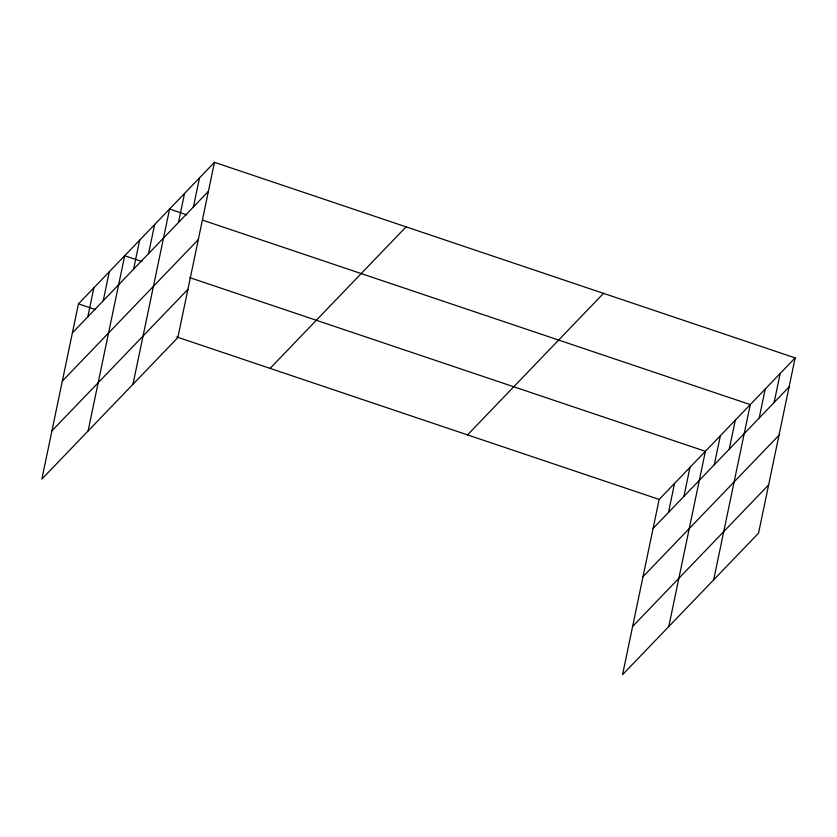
<?xml version="1.0" encoding="UTF-8"?>
<svg xmlns="http://www.w3.org/2000/svg" width="837" height="837" viewBox="0 0 837 837"><rect width="100%" height="100%" fill="white"/><g stroke="black" fill="none" stroke-linecap="round" stroke-linejoin="round"><path stroke-width="1.26" d="M214.46 162.315L78.458 303.841L41.85 479.099L177.842 337.573L214.46 162.315L795.15 357.901L758.542 533.159L622.54 674.685L659.158 499.427L795.15 357.901M87.812 316.825L93.87 287.802M103.223 300.786L109.291 271.763M88.084 430.971L124.703 255.724L141.892 261.521M133.596 269.179L139.664 240.156M148.557 253.611L154.615 224.588M132.968 384.277L169.576 209.02L186.777 214.816M178.469 222.475L184.538 193.452M193.431 206.906L199.499 177.883M668.501 512.411L674.57 483.388M683.913 496.372L689.981 467.349M668.784 626.557L705.392 451.31L189.8 277.654M714.285 464.765L720.354 435.742M729.247 449.197L735.315 420.174M713.658 579.863L750.276 404.606L202.742 220.194M759.169 418.061L765.227 389.038M774.131 402.503L780.189 373.469M72.4 332.864L208.392 191.349M62.315 381.117L198.317 239.602M51.936 430.835L187.927 289.32M270.089 368.385L406.081 226.858M467.527 434.884L603.519 293.358M653.09 528.45L789.082 386.935M643.015 576.703L779.006 435.188M632.626 626.421L768.617 484.905M78.458 303.841L95.659 309.638M176.733 336.945L659.158 499.427"/></g></svg>
